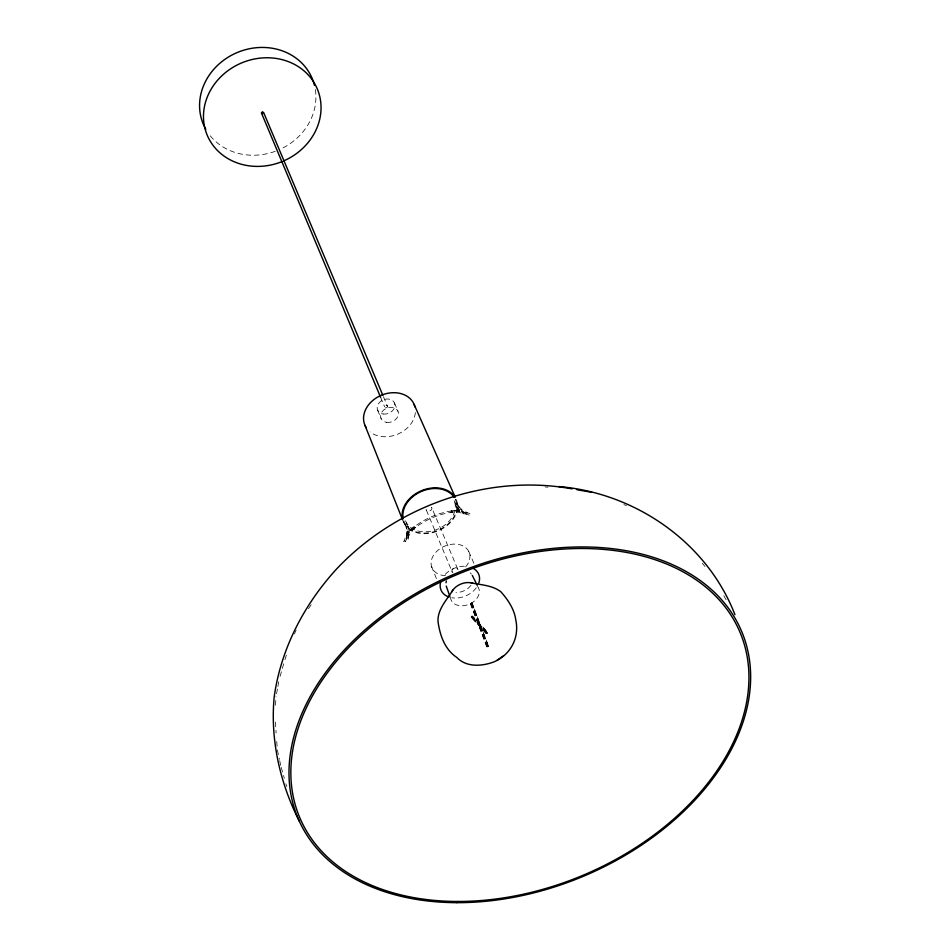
<?xml version="1.0" encoding="UTF-8"?>
<svg xmlns="http://www.w3.org/2000/svg" width="950" height="950" viewBox="0 0 950 950"><rect width="100%" height="100%" fill="white"/><g stroke="black" fill="none" stroke-linecap="round" stroke-linejoin="round"><path stroke-width="0.71" stroke-dasharray="4.75 3.56" d="M275.524 705.197L276.011 696.647M276.557 693.726L277.637 687.895M277.911 686.434L279.264 679.131M280.072 676.364L284.062 662.494M284.941 659.68L286.698 654.063M471.093 616.93L472.637 616.158L487.623 632.201L487.611 633.508L486.305 633.626L471.093 616.93L486.305 633.626M471.354 617.547L472.625 617.429L472.637 616.158M486.032 632.997L487.623 632.201M294.441 633.947L296.139 630.052M470.333 603.666L472.126 603.048L488.561 646.202L487.73 646.891L486.744 646.831L470.333 603.666L472.126 603.048M486.744 646.831L488.561 646.202M308.477 608.712L311.541 604.236M545.086 486.934L547.984 487.172M623.865 504.581L626.489 505.602M471.996 615.944L487.884 632.831M472.625 617.429L487.611 633.508M471.354 616.265L486.305 632.32M471.996 617.749L486.958 633.84M702.24 563.255L704.971 566.473M723.781 595.697L726.596 600.602M468.683 551.321L474.359 564.347M394.44 402.954L398.003 411.255M457.662 568.931L431.633 507.371A2.993 2.268 -22.8 0 1 429.756 510.969A2.993 2.268 -22.8 0 1 426.134 509.414M383.432 396.72L387.469 406.279A1.472 1.164 -22.8 0 1 385.415 407.728A1.472 1.164 -22.8 0 1 385.249 405.674A1.472 1.164 -22.8 0 1 387.469 406.279M380.606 397.278L384.619 406.849M426.419 510.257L452.2 571.936M377.649 410.174L381.093 418.522M431.514 566.449L436.846 579.607M402.479 519.567L403.56 522.286M471.806 602.858L488.241 646.036M471.912 603.404L488.348 646.558M471.152 602.965L487.588 646.143M471.307 603.737L487.73 646.891M470.535 603.309L487.065 647.009M285.843 783.75L286.876 786.529M281.248 767.446L284.311 778.311M277.364 749.93L279.407 759.359M279.704 760.701L280.868 766.08M276.735 741.487L277.257 748.529M275.488 722.024L276.094 733.032M470.927 585.366A14.108 10.343 -22.8 0 1 456.012 592.456M470.226 572.909A14.108 10.343 -22.8 0 1 471.426 574.097M477.506 586.352A14.986 10.925 -22.8 0 1 468.92 604.342A14.986 10.925 -22.8 0 1 450.478 597.348M476.282 587.801A20.437 14.974 -22.8 0 1 451.82 597.752M445.218 574.334A20.437 14.974 -22.8 0 1 465.108 566.247M445.491 575.664A20.116 14.903 -22.8 0 1 432.749 556.664A20.116 14.903 -22.8 0 1 461.118 545.122A20.116 14.903 -22.8 0 1 464.871 567.779M452.901 572.553A3.135 2.304 -22.8 0 1 453.637 568.492A3.135 2.304 -22.8 0 1 457.947 569.786M415.352 412.549A26.707 21.102 -22.8 0 1 397.907 434.067A26.707 21.102 -22.8 0 1 370.168 431.977M456.297 499.629A28.702 21.743 -22.8 0 1 436.81 531.406A28.702 21.743 -22.8 0 1 402.622 519.602M315.317 89.502A59.042 52.939 -22.8 0 1 281.117 148.853M275.286 151.299A59.042 52.939 -22.8 0 1 208.834 133.974M407.039 534.494L406.814 539.624L406.481 526.49L407.36 530.634L403.774 520.695A27.906 21.137 -22.8 0 0 437.891 530.337A27.906 21.137 -22.8 0 0 455.287 499.308L459.895 508.832L456.095 503.702L465.025 512.893L458.327 508.594L470.511 513.974L459.301 511.017L451.024 510.732L459.468 510.091C440.99 511.124 422.964 518.629 409.177 530.979L415.387 525.54L409.711 531.608L403.845 541.654L408.5 529.281L407.039 534.494M408.595 534.411L408.381 539.291L408.037 526.158L408.856 530.076L405.27 520.137A26.315 19.938 -22.8 0 0 437.451 529.245A26.315 19.938 -22.8 0 0 453.839 499.973L458.434 509.497L454.848 504.652L463.766 513.867L457.389 509.77L469.561 515.161L458.767 512.323L450.799 512.05L459.23 511.433C441.239 512.442 423.7 519.733 410.281 531.751L416.468 526.3L411.006 532.143L405.353 541.821L409.984 529.459L408.595 534.411M383.194 414.01A9.144 7.244 -22.8 0 0 394.749 403.845A9.144 7.244 -22.8 0 0 380.166 401.767A9.144 7.244 -22.8 0 0 383.194 414.01M386.674 422.37A9.203 7.268 -22.8 0 0 398.299 412.157A9.203 7.268 -22.8 0 0 383.634 410.079A9.203 7.268 -22.8 0 0 386.674 422.37"/><path stroke-width="1.43" d="M380.606 397.278L261.452 112.991L262.438 111.779L263.661 112.599L382.862 395.354M452.817 590.152C446.856 599.913 437.439 609.247 437.997 621.502C439.981 635.408 444.6 649.242 456.831 657.483C466.486 667.636 482.481 666.389 494.522 661.663C510.922 654.229 519.674 637.45 515.719 619.578C514.259 609.045 507.775 599.438 500.769 591.684C492.242 585.2 480.997 584.986 470.915 582.789M497.016 660.309L503.738 655.643M262.675 113.798L261.452 112.991M572.138 488.87C486.495 473.266 395.307 506.457 336.098 569.513C303.834 604.996 280.868 649.004 274.206 696.778C270.121 739.682 279.918 782.847 299.286 821.156M558.802 486.543C635.336 492.943 707.014 542.331 734.944 614.674M576.971 489.737L591.862 492.326M472.328 575.462L477.233 585.331M414.069 404.332L455.109 496.945M365.014 425.434L402.479 519.567M446.251 586.067L449.872 596.457M446.037 582.754A14.108 10.343 -22.8 0 1 446.429 581.02M451.725 591.921A14.986 10.925 -22.8 0 1 472.898 583.3M403.216 518.688A27.906 21.137 -22.8 0 1 421.812 491.245A27.906 21.137 -22.8 0 1 454.278 497.491M473.195 568.337A20.437 14.974 -22.8 0 1 478.836 582.944M449.113 597.075A20.437 14.974 -22.8 0 1 440.812 581.519M366.356 427.856A26.707 21.102 -22.8 0 1 381.045 395.378A26.707 21.102 -22.8 0 1 414.936 406.956M402.147 516.764A28.702 21.743 -22.8 0 1 422.892 490.152A28.702 21.743 -22.8 0 1 454.967 497.111M282.304 161.488A59.696 53.307 -22.8 0 1 204.309 107.338A59.696 53.307 -22.8 0 1 299.452 67.379A59.696 53.307 -22.8 0 1 283.48 160.989M205.817 129.319A59.042 52.939 -22.8 0 1 238.082 52.179A59.042 52.939 -22.8 0 1 314.486 85.429M456.819 902.666A240.694 164.291 -22.8 0 0 743.636 636.464A240.694 164.291 -22.8 0 0 358.993 635.277A240.694 164.291 -22.8 0 0 456.819 902.666M457.508 901.467A238.83 163.008 -22.8 0 0 741.95 637.236A238.83 163.008 -22.8 0 0 360.228 636.239A238.83 163.008 -22.8 0 0 457.508 901.467"/></g></svg>
